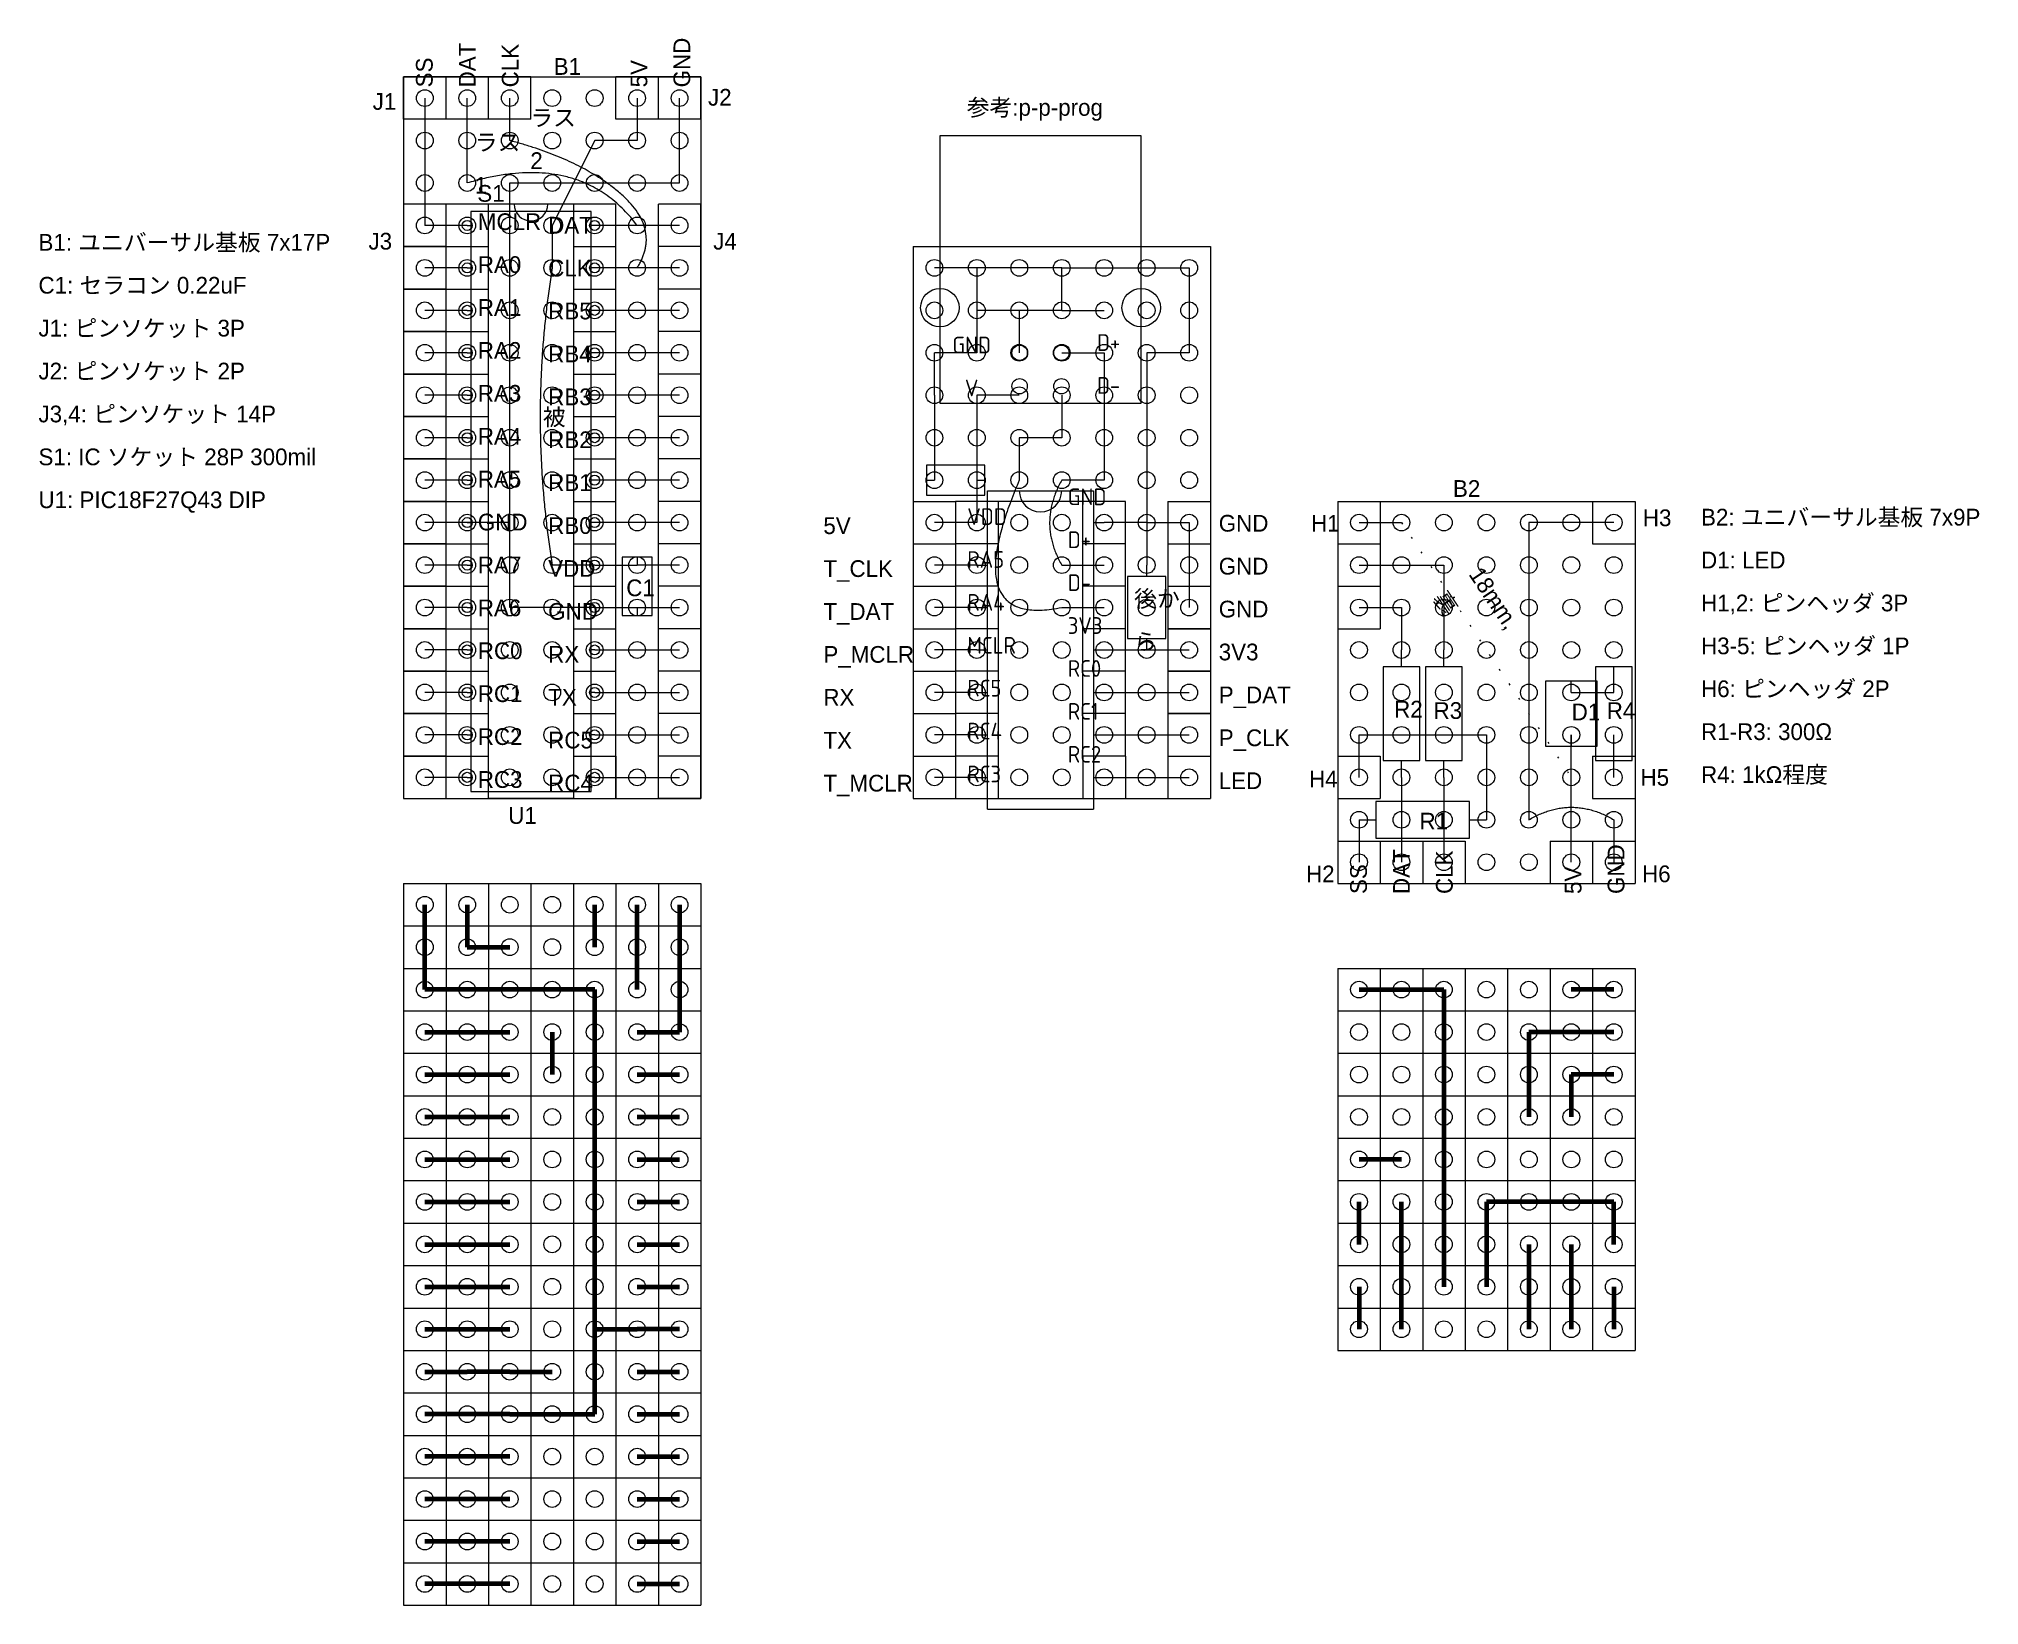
# Model space of a CAD drawing. Extents: x 47 to 163, y 32 to 126.
import ezdxf

# ---------------------------------------------------------------- set-up
doc = ezdxf.new("R2010")
doc.units = 0
doc.linetypes.add('DOTTINY', pattern=[0.9525, 0, -0.9525])
doc.layers.get('0').update_dxf_attribs({"linetype": 'CONTINUOUS', "lineweight": 9})
for name, color, linetype, lineweight in [('0_GND', 7, 'CONTINUOUS', 15), ('5V line', 1, 'CONTINUOUS', 15), ('condenser', 5, 'CONTINUOUS', 15)]:
    doc.layers.add(name, color=color, linetype=linetype, lineweight=lineweight)
for name, color, linetype, lineweight, true_color in [('0_wire', 92, 'CONTINUOUS', 15, 0x00c800), ('3.3V line', 40, 'CONTINUOUS', 15, 0xffaa00), ('diode', 212, 'CONTINUOUS', 15, 0xde00de), ('micon', 216, 'CONTINUOUS', 15, 0x800080), ('resister', 134, 'CONTINUOUS', 15, 0x00b1b1), ('socket_header', 56, 'CONTINUOUS', 15, 0x808000), ('terminal', 16, 'CONTINUOUS', 15, 0x800000), ('universal_board', 253, 'CONTINUOUS', 15, 0xa0a0a4)]:
    doc.layers.add(name, color=color, linetype=linetype, lineweight=lineweight, true_color=true_color)
doc.styles.add('iso', font='iso')
doc.styles.add('kst32b', font='kst32b')

msp = doc.modelspace()

# ---------------------------------------------------------------- linework, layer by layer
at = {"layer": '0_GND'}
for p, q in [((85.72, 117.28), (85.72, 122.36)), ((75.56, 114.74), (75.56, 117.28)), ((75.56, 117.28), (85.72, 117.28)), ((75.56, 96.96), (75.56, 114.74)), ((103.5, 112.2), (100.96, 112.2)), ((103.5, 112.2), (103.5, 109.66)), ((108.58, 112.2), (103.5, 112.2)), ((108.58, 109.66), (108.58, 112.2)), ((108.58, 112.2), (113.66, 112.2)), ((113.66, 112.2), (116.2, 112.2)), ((116.2, 112.2), (116.2, 107.12)), ((108.58, 109.66), (103.5, 109.66)), ((103.5, 109.66), (103.5, 107.12)), ((106.04, 109.66), (106.04, 107.12)), ((108.58, 109.66), (111.12, 109.66)), ((100.96, 104.58), (100.96, 107.12)), ((103.5, 107.12), (100.96, 107.12)), ((116.2, 107.12), (113.66, 107.12)), ((113.66, 107.12), (113.66, 96.96)), ((100.96, 104.58), (100.96, 99.5)), ((73.02, 96.96), (70.48, 96.96)), ((75.56, 96.96), (73.02, 96.96)), ((75.56, 91.88), (75.56, 96.96)), ((113.66, 96.96), (111.12, 96.96)), ((113.66, 96.96), (116.2, 96.96)), ((113.66, 96.96), (113.66, 94.42)), ((116.2, 96.96), (116.2, 91.88)), ((139.06, 96.96), (136.52, 96.96)), ((136.52, 96.96), (136.52, 79.18)), ((141.6, 96.96), (139.06, 96.96)), ((80.64, 91.88), (75.56, 91.88)), ((80.64, 91.88), (85.72, 91.88)), ((141.6, 79.18), (141.6, 76.64))]:
    msp.add_line(p, q, dxfattribs=at)
at = {"layer": '0_GND', "lineweight": 200}
for p, q in [((70.48, 69.02), (70.48, 74.1)), ((80.64, 69.02), (70.48, 69.02)), ((80.64, 66.48), (80.64, 69.02)), ((126.36, 69.02), (128.9, 69.02)), ((128.9, 69.02), (131.44, 69.02)), ((131.44, 69.02), (131.44, 51.24)), ((80.64, 48.7), (80.64, 66.48)), ((126.36, 51.24), (126.36, 48.7)), ((80.64, 43.62), (80.64, 48.7)), ((80.64, 48.7), (83.18, 48.7)), ((85.72, 48.7), (83.18, 48.7)), ((75.56, 43.62), (70.48, 43.62)), ((75.56, 43.62), (80.64, 43.62))]:
    msp.add_line(p, q, dxfattribs=at)
at = {"layer": '0_wire'}
for p, q in [((70.48, 122.36), (70.48, 114.74)), ((73.02, 117.28), (73.02, 122.36)), ((75.56, 119.82), (75.56, 122.36)), ((73.02, 114.74), (70.48, 114.74)), ((85.72, 114.74), (80.64, 114.74)), ((73.02, 112.2), (70.48, 112.2)), ((85.72, 112.2), (80.64, 112.2)), ((73.02, 109.66), (70.48, 109.66)), ((85.72, 109.66), (80.64, 109.66)), ((73.02, 107.12), (70.48, 107.12)), ((85.72, 107.12), (80.64, 107.12)), ((108.58, 107.12), (111.12, 107.12)), ((111.12, 107.12), (111.12, 99.5)), ((73.02, 104.58), (70.48, 104.58)), ((85.72, 104.58), (80.64, 104.58)), ((108.58, 104.58), (108.58, 102.04)), ((73.02, 102.04), (70.48, 102.04)), ((85.72, 102.04), (80.64, 102.04)), ((108.58, 102.04), (106.04, 102.04)), ((106.04, 102.04), (106.04, 99.5)), ((73.02, 99.5), (70.48, 99.5)), ((85.72, 99.5), (80.64, 99.5)), ((111.12, 99.5), (108.58, 99.5)), ((85.72, 96.96), (80.64, 96.96)), ((73.02, 94.42), (70.48, 94.42)), ((103.5, 94.42), (100.96, 94.42)), ((108.58, 94.42), (111.12, 94.42)), ((126.36, 94.42), (131.44, 94.42)), ((131.44, 94.42), (131.44, 89.34)), ((73.02, 91.88), (70.48, 91.88)), ((103.5, 91.88), (100.96, 91.88)), ((108.58, 91.88), (111.12, 91.88)), ((126.36, 91.88), (128.9, 91.88)), ((128.9, 91.88), (128.9, 89.34)), ((73.02, 89.34), (70.48, 89.34)), ((80.64, 89.34), (85.72, 89.34)), ((103.5, 89.34), (100.96, 89.34)), ((73.02, 86.8), (70.48, 86.8)), ((80.64, 86.8), (85.72, 86.8)), ((103.5, 86.8), (100.96, 86.8)), ((111.12, 86.8), (116.2, 86.8)), ((139.06, 86.8), (141.6, 86.8)), ((73.02, 84.26), (70.48, 84.26)), ((80.64, 84.26), (85.72, 84.26)), ((103.5, 84.26), (100.96, 84.26)), ((111.12, 84.26), (116.2, 84.26)), ((126.36, 81.72), (126.36, 84.26)), ((126.36, 84.26), (133.98, 84.26)), ((133.98, 84.26), (133.98, 79.18)), ((141.6, 81.72), (141.6, 84.26)), ((73.02, 81.72), (70.48, 81.72)), ((80.64, 81.72), (85.72, 81.72)), ((103.5, 81.72), (100.96, 81.72)), ((111.12, 81.72), (116.2, 81.72)), ((128.9, 81.72), (128.9, 79.18)), ((131.44, 81.72), (131.44, 76.64)), ((126.36, 79.18), (126.36, 76.64)), ((128.9, 79.18), (128.9, 76.64))]:
    msp.add_line(p, q, dxfattribs=at)
at = {"layer": '0_wire', "lineweight": 200}
for p, q in [((80.64, 71.56), (80.64, 74.1)), ((83.18, 69.02), (83.18, 74.1)), ((85.72, 74.1), (85.72, 66.48)), ((70.48, 66.48), (75.56, 66.48)), ((83.18, 66.48), (85.72, 66.48)), ((141.6, 66.48), (136.52, 66.48)), ((136.52, 66.48), (136.52, 61.4)), ((70.48, 63.94), (75.56, 63.94)), ((83.18, 63.94), (85.72, 63.94)), ((141.6, 63.94), (139.06, 63.94)), ((139.06, 63.94), (139.06, 61.4)), ((70.48, 61.4), (75.56, 61.4)), ((83.18, 61.4), (85.72, 61.4)), ((70.48, 58.86), (75.56, 58.86)), ((83.18, 58.86), (85.72, 58.86)), ((128.9, 58.86), (126.36, 58.86)), ((70.48, 56.32), (75.56, 56.32)), ((83.18, 56.32), (85.72, 56.32)), ((126.36, 53.78), (126.36, 56.32)), ((141.6, 56.32), (133.98, 56.32)), ((133.98, 56.32), (133.98, 51.24)), ((141.6, 53.78), (141.6, 56.32)), ((70.48, 53.78), (75.56, 53.78)), ((83.18, 53.78), (85.72, 53.78)), ((136.52, 53.78), (136.52, 48.7)), ((139.06, 53.78), (139.06, 51.24)), ((70.48, 51.24), (75.56, 51.24)), ((83.18, 51.24), (85.72, 51.24)), ((139.06, 51.24), (139.06, 48.7)), ((141.6, 51.24), (141.6, 48.7)), ((70.48, 48.7), (75.56, 48.7)), ((83.18, 46.16), (85.72, 46.16)), ((83.18, 43.62), (85.72, 43.62)), ((75.56, 41.08), (70.48, 41.08)), ((83.18, 41.08), (85.72, 41.08)), ((75.56, 38.54), (70.48, 38.54)), ((83.18, 38.54), (85.72, 38.54)), ((75.56, 36), (70.48, 36)), ((83.18, 36), (85.72, 36)), ((75.56, 33.46), (70.48, 33.46)), ((83.18, 33.46), (85.72, 33.46))]:
    msp.add_line(p, q, dxfattribs=at)
at = {"layer": '3.3V line'}
for p, q in [((111.12, 89.34), (113.66, 89.34)), ((113.66, 89.34), (116.2, 89.34))]:
    msp.add_line(p, q, dxfattribs=at)
at = {"layer": '5V line'}
for p, q in [((83.18, 122.36), (83.18, 119.82)), ((83.18, 119.82), (80.64, 119.82)), ((78.1, 114.74), (78.1, 112.2)), ((106.04, 104.58), (103.5, 104.58)), ((103.5, 104.58), (103.5, 102.04)), ((103.5, 102.04), (103.5, 96.96)), ((103.5, 96.96), (100.96, 96.96)), ((126.36, 96.96), (128.9, 96.96)), ((80.64, 94.42), (78.1, 94.42)), ((80.64, 94.42), (83.18, 94.42)), ((85.72, 94.42), (83.18, 94.42)), ((139.06, 81.72), (139.06, 84.26)), ((139.06, 76.64), (139.06, 81.72))]:
    msp.add_line(p, q, dxfattribs=at)
at = {"layer": '5V line', "lineweight": 200}
for p, q in [((73.02, 74.1), (73.02, 71.56)), ((73.02, 71.56), (75.56, 71.56)), ((141.6, 69.02), (139.06, 69.02)), ((78.1, 66.48), (78.1, 63.94)), ((128.9, 53.78), (128.9, 56.32)), ((128.9, 48.7), (128.9, 53.78)), ((70.48, 46.16), (73.02, 46.16)), ((75.56, 46.16), (73.02, 46.16)), ((75.56, 46.16), (78.1, 46.16))]:
    msp.add_line(p, q, dxfattribs=at)
at = {"layer": 'condenser'}
for p, q in [((100.48, 100.4), (100.48, 98.6)), ((103.98, 100.4), (100.48, 100.4)), ((103.98, 98.6), (103.98, 100.4)), ((100.48, 99.5), (100.96, 99.5)), ((103.5, 99.5), (103.98, 99.5)), ((100.48, 98.6), (103.98, 98.6)), ((84.08, 94.9), (82.28, 94.9)), ((82.28, 94.9), (82.28, 91.4)), ((83.18, 94.9), (83.18, 94.42)), ((84.08, 91.4), (84.08, 94.9)), ((113.66, 93.73), (113.66, 94.42)), ((114.81, 93.73), (112.51, 93.73)), ((112.51, 93.73), (112.51, 90.03)), ((114.81, 90.03), (114.81, 93.73)), ((83.18, 91.88), (83.18, 91.4)), ((82.28, 91.4), (84.08, 91.4)), ((112.51, 90.03), (114.81, 90.03)), ((113.66, 89.34), (113.66, 90.03))]:
    msp.add_line(p, q, dxfattribs=at)
at = {"layer": 'diode'}
for p, q in [((140.61, 87.48), (137.51, 87.48)), ((137.51, 87.48), (137.51, 83.58)), ((139.06, 86.8), (139.06, 87.48)), ((140.61, 83.58), (140.61, 87.48)), ((137.51, 83.58), (140.61, 83.58)), ((139.06, 84.26), (139.06, 83.58))]:
    msp.add_line(p, q, dxfattribs=at)
at = {"layer": 'micon'}
for p, q in [((80.43, 115.58), (73.23, 115.58)), ((73.23, 115.58), (73.23, 80.88)), ((80.43, 80.88), (80.43, 115.58)), ((73.02, 114.74), (73.23, 114.74)), ((80.64, 114.74), (80.43, 114.74)), ((73.02, 112.2), (73.23, 112.2)), ((80.64, 112.2), (80.43, 112.2)), ((73.02, 109.66), (73.23, 109.66)), ((80.64, 109.66), (80.43, 109.66)), ((73.02, 107.12), (73.23, 107.12)), ((80.64, 107.12), (80.43, 107.12)), ((73.02, 104.58), (73.23, 104.58)), ((80.64, 104.58), (80.43, 104.58)), ((73.02, 102.04), (73.23, 102.04)), ((80.64, 102.04), (80.43, 102.04)), ((73.02, 99.5), (73.23, 99.5)), ((80.64, 99.5), (80.43, 99.5)), ((104.13, 79.82), (104.13, 98.87)), ((104.13, 98.87), (110.48, 98.87)), ((110.48, 98.87), (110.48, 79.82)), ((73.02, 96.96), (73.23, 96.96)), ((80.64, 96.96), (80.43, 96.96)), ((110.48, 96.96), (111.12, 96.96)), ((73.02, 94.42), (73.23, 94.42)), ((80.64, 94.42), (80.43, 94.42)), ((103.5, 94.42), (104.13, 94.42)), ((110.48, 94.42), (111.12, 94.42)), ((73.02, 91.88), (73.23, 91.88)), ((80.64, 91.88), (80.43, 91.88)), ((103.5, 91.88), (104.13, 91.88)), ((110.48, 91.88), (111.12, 91.88)), ((73.02, 89.34), (73.23, 89.34)), ((80.64, 89.34), (80.43, 89.34)), ((103.5, 89.34), (104.13, 89.34)), ((110.48, 89.34), (111.12, 89.34)), ((73.02, 86.8), (73.23, 86.8)), ((80.64, 86.8), (80.43, 86.8)), ((103.5, 86.8), (104.13, 86.8)), ((110.48, 86.8), (111.12, 86.8)), ((73.02, 84.26), (73.23, 84.26)), ((80.64, 84.26), (80.43, 84.26)), ((103.5, 84.26), (104.13, 84.26)), ((110.48, 84.26), (111.12, 84.26)), ((73.02, 81.72), (73.23, 81.72)), ((80.64, 81.72), (80.43, 81.72)), ((103.5, 81.72), (104.13, 81.72)), ((110.48, 81.72), (111.12, 81.72)), ((73.23, 80.88), (80.43, 80.88)), ((104.13, 79.82), (110.48, 79.82))]:
    msp.add_line(p, q, dxfattribs=at)
msp.add_arc((107.31, 98.87), 1.27, 180, 0, dxfattribs=at)
at = {"layer": 'resister'}
for p, q in [((80.64, 119.82), (78.1, 114.74)), ((127.8, 88.33), (127.8, 82.73)), ((130, 88.33), (127.8, 88.33)), ((128.9, 88.33), (128.9, 89.34)), ((130, 82.73), (130, 88.33)), ((130.34, 88.33), (130.34, 82.73)), ((132.54, 88.33), (130.34, 88.33)), ((131.44, 88.33), (131.44, 89.34)), ((132.54, 82.73), (132.54, 88.33)), ((140.5, 88.33), (140.5, 82.73)), ((142.7, 88.33), (140.5, 88.33)), ((141.6, 86.8), (141.6, 88.33)), ((142.7, 82.73), (142.7, 88.33)), ((141.6, 82.73), (141.6, 84.26)), ((127.8, 82.73), (130, 82.73)), ((128.9, 81.72), (128.9, 82.73)), ((130.34, 82.73), (132.54, 82.73)), ((131.44, 81.72), (131.44, 82.73)), ((140.5, 82.73), (142.7, 82.73)), ((132.97, 80.28), (127.37, 80.28)), ((127.37, 80.28), (127.37, 78.08)), ((132.97, 78.08), (132.97, 80.28)), ((126.36, 79.18), (127.37, 79.18)), ((132.97, 79.18), (133.98, 79.18)), ((127.37, 78.08), (132.97, 78.08))]:
    msp.add_line(p, q, dxfattribs=at)
at = {"layer": 'resister', "linetype": 'DOTTINY', "lineweight": 15}
msp.add_line((128.9, 96.96), (139.06, 81.72), dxfattribs=at)
at = {"layer": 'resister'}
for points in [[(83.18, 112.2), (84.63, 114.48), (79.9, 118.67), (75.56, 119.82)], [(83.18, 114.74), (79.8, 119.29), (73.02, 117.28)], [(78.1, 112.2), (76.66, 103.32), (78.1, 94.42)], [(106.04, 99.5), (102.23, 90.61), (108.58, 91.88)], [(108.58, 99.5), (107.13, 96.93), (108.58, 94.42)], [(136.52, 79.18), (139.05, 80.68), (141.6, 79.18)]]:
    msp.add_open_spline(points, degree=2, dxfattribs=at)
at = {"layer": 'socket_header'}
for p, q in [((71.75, 123.63), (69.21, 123.63)), ((69.21, 121.09), (69.21, 123.63)), ((74.29, 123.63), (71.75, 123.63)), ((71.75, 121.09), (71.75, 123.63)), ((71.75, 121.09), (71.75, 123.63)), ((74.29, 121.09), (74.29, 123.63)), ((76.83, 123.63), (74.29, 123.63)), ((74.29, 121.09), (74.29, 123.63)), ((76.83, 121.09), (76.83, 123.63)), ((81.91, 121.09), (81.91, 123.63)), ((84.45, 123.63), (81.91, 123.63)), ((86.99, 123.63), (84.45, 123.63)), ((84.45, 121.09), (84.45, 123.63)), ((84.45, 121.09), (84.45, 123.63)), ((86.99, 121.09), (86.99, 123.63)), ((71.75, 121.09), (69.21, 121.09)), ((74.29, 121.09), (71.75, 121.09)), ((76.83, 121.09), (74.29, 121.09)), ((84.45, 121.09), (81.91, 121.09)), ((86.99, 121.09), (84.45, 121.09)), ((74.29, 116.01), (71.75, 116.01)), ((71.75, 113.47), (71.75, 116.01)), ((74.29, 113.47), (74.29, 116.01)), ((79.37, 116.01), (74.29, 116.01)), ((81.91, 116.01), (79.37, 116.01)), ((79.37, 116.01), (79.37, 113.47)), ((81.91, 80.45), (81.91, 116.01)), ((84.45, 113.47), (84.45, 116.01)), ((86.99, 116.01), (84.45, 116.01)), ((86.99, 113.47), (86.99, 116.01)), ((71.75, 113.47), (74.29, 113.47)), ((71.75, 110.93), (71.75, 113.47)), ((74.29, 110.93), (74.29, 113.47)), ((79.37, 113.47), (81.91, 113.47)), ((79.37, 113.47), (79.37, 110.93)), ((84.45, 110.93), (84.45, 113.47)), ((86.99, 113.47), (84.45, 113.47)), ((86.99, 110.93), (86.99, 113.47)), ((71.75, 110.93), (74.29, 110.93)), ((71.75, 108.39), (71.75, 110.93)), ((74.29, 108.39), (74.29, 110.93)), ((79.37, 110.93), (81.91, 110.93)), ((79.37, 110.93), (79.37, 108.39)), ((86.99, 110.93), (84.45, 110.93)), ((84.45, 108.39), (84.45, 110.93)), ((86.99, 110.93), (84.45, 110.93)), ((86.99, 108.39), (86.99, 110.93)), ((71.75, 108.39), (74.29, 108.39)), ((71.75, 105.85), (71.75, 108.39)), ((74.29, 105.85), (74.29, 108.39)), ((79.37, 108.39), (81.91, 108.39)), ((79.37, 108.39), (79.37, 105.85)), ((86.99, 108.39), (84.45, 108.39)), ((84.45, 105.85), (84.45, 108.39)), ((86.99, 108.39), (84.45, 108.39)), ((86.99, 105.85), (86.99, 108.39)), ((71.75, 105.85), (74.29, 105.85)), ((71.75, 103.31), (71.75, 105.85)), ((74.29, 103.31), (74.29, 105.85)), ((79.37, 105.85), (81.91, 105.85)), ((79.37, 105.85), (79.37, 103.31)), ((86.99, 105.85), (84.45, 105.85)), ((84.45, 103.31), (84.45, 105.85)), ((86.99, 105.85), (84.45, 105.85)), ((86.99, 103.31), (86.99, 105.85)), ((71.75, 103.31), (74.29, 103.31)), ((71.75, 100.77), (71.75, 103.31)), ((74.29, 100.77), (74.29, 103.31)), ((79.37, 103.31), (81.91, 103.31)), ((79.37, 103.31), (79.37, 100.77)), ((86.99, 103.31), (84.45, 103.31)), ((84.45, 100.77), (84.45, 103.31)), ((86.99, 103.31), (84.45, 103.31)), ((86.99, 100.77), (86.99, 103.31)), ((71.75, 100.77), (74.29, 100.77)), ((71.75, 98.23), (71.75, 100.77)), ((74.29, 98.23), (74.29, 100.77)), ((79.37, 100.77), (81.91, 100.77)), ((79.37, 100.77), (79.37, 98.23)), ((86.99, 100.77), (84.45, 100.77)), ((84.45, 98.23), (84.45, 100.77)), ((86.99, 100.77), (84.45, 100.77)), ((86.99, 98.23), (86.99, 100.77)), ((71.75, 98.23), (74.29, 98.23)), ((71.75, 95.69), (71.75, 98.23)), ((74.29, 95.69), (74.29, 98.23)), ((79.37, 98.23), (81.91, 98.23)), ((79.37, 98.23), (79.37, 95.69)), ((86.99, 98.23), (84.45, 98.23)), ((84.45, 95.69), (84.45, 98.23)), ((86.99, 98.23), (84.45, 98.23)), ((86.99, 95.69), (86.99, 98.23)), ((99.69, 98.23), (99.69, 95.69)), ((99.69, 98.23), (102.23, 98.23)), ((102.23, 98.23), (102.23, 80.45)), ((112.39, 98.23), (102.23, 98.23)), ((102.23, 98.23), (102.23, 95.69)), ((102.23, 98.23), (102.23, 95.69)), ((104.77, 98.23), (104.77, 80.45)), ((109.85, 82.99), (109.85, 98.23)), ((112.39, 82.99), (112.39, 98.23)), ((114.93, 98.23), (114.93, 95.69)), ((114.93, 98.23), (117.47, 98.23)), ((117.47, 98.23), (117.47, 95.69)), ((125.09, 98.23), (125.09, 95.69)), ((125.09, 98.23), (127.63, 98.23)), ((127.63, 98.23), (127.63, 95.69)), ((140.33, 98.23), (140.33, 95.69)), ((140.33, 98.23), (142.87, 98.23)), ((142.87, 98.23), (142.87, 95.69)), ((71.75, 95.69), (74.29, 95.69)), ((71.75, 93.15), (71.75, 95.69)), ((74.29, 93.15), (74.29, 95.69)), ((79.37, 95.69), (81.91, 95.69)), ((79.37, 95.69), (79.37, 93.15)), ((86.99, 95.69), (84.45, 95.69)), ((84.45, 93.15), (84.45, 95.69)), ((86.99, 95.69), (84.45, 95.69)), ((86.99, 93.15), (86.99, 95.69)), ((99.69, 95.69), (102.23, 95.69)), ((99.69, 95.69), (99.69, 93.15)), ((99.69, 95.69), (102.23, 95.69)), ((104.77, 95.69), (102.23, 95.69)), ((102.23, 95.69), (102.23, 93.15)), ((102.23, 95.69), (102.23, 93.15)), ((112.39, 95.69), (109.85, 95.69)), ((114.93, 95.69), (114.93, 93.15)), ((114.93, 95.69), (117.47, 95.69)), ((114.93, 95.69), (117.47, 95.69)), ((117.47, 95.69), (117.47, 93.15)), ((125.09, 95.69), (125.09, 93.15)), ((125.09, 95.69), (127.63, 95.69)), ((125.09, 95.69), (127.63, 95.69)), ((127.63, 95.69), (127.63, 93.15)), ((140.33, 95.69), (142.87, 95.69)), ((71.75, 93.15), (74.29, 93.15)), ((71.75, 90.61), (71.75, 93.15)), ((74.29, 90.61), (74.29, 93.15)), ((79.37, 93.15), (81.91, 93.15)), ((79.37, 93.15), (79.37, 90.61)), ((86.99, 93.15), (84.45, 93.15)), ((84.45, 90.61), (84.45, 93.15)), ((86.99, 93.15), (84.45, 93.15)), ((86.99, 90.61), (86.99, 93.15)), ((99.69, 93.15), (102.23, 93.15)), ((99.69, 93.15), (99.69, 90.61)), ((99.69, 93.15), (102.23, 93.15)), ((104.77, 93.15), (102.23, 93.15)), ((102.23, 93.15), (102.23, 90.61)), ((112.39, 93.15), (109.85, 93.15)), ((114.93, 93.15), (117.47, 93.15)), ((114.93, 93.15), (117.47, 93.15)), ((114.93, 93.15), (114.93, 90.61)), ((117.47, 93.15), (117.47, 90.61)), ((125.09, 93.15), (125.09, 90.61)), ((125.09, 93.15), (127.63, 93.15)), ((125.09, 93.15), (127.63, 93.15)), ((127.63, 93.15), (127.63, 90.61)), ((71.75, 90.61), (74.29, 90.61)), ((71.75, 88.07), (71.75, 90.61)), ((74.29, 88.07), (74.29, 90.61)), ((79.37, 90.61), (81.91, 90.61)), ((79.37, 90.61), (79.37, 88.07)), ((86.99, 90.61), (84.45, 90.61)), ((84.45, 88.07), (84.45, 90.61)), ((86.99, 90.61), (84.45, 90.61)), ((86.99, 88.07), (86.99, 90.61)), ((99.69, 90.61), (102.23, 90.61)), ((99.69, 90.61), (99.69, 88.07)), ((99.69, 90.61), (102.23, 90.61)), ((104.77, 90.61), (102.23, 90.61)), ((102.23, 90.61), (102.23, 88.07)), ((102.23, 90.61), (102.23, 88.07)), ((112.39, 90.61), (109.85, 90.61)), ((114.93, 90.61), (114.93, 88.07)), ((117.47, 90.61), (114.93, 90.61)), ((114.93, 90.61), (117.47, 90.61)), ((117.47, 90.61), (117.47, 88.07)), ((125.09, 90.61), (127.63, 90.61)), ((71.75, 88.07), (74.29, 88.07)), ((71.75, 85.53), (71.75, 88.07)), ((74.29, 85.53), (74.29, 88.07)), ((79.37, 88.07), (81.91, 88.07)), ((79.37, 88.07), (79.37, 85.53)), ((86.99, 88.07), (84.45, 88.07)), ((84.45, 85.53), (84.45, 88.07)), ((86.99, 88.07), (84.45, 88.07)), ((86.99, 85.53), (86.99, 88.07)), ((99.69, 88.07), (99.69, 85.53)), ((99.69, 88.07), (102.23, 88.07)), ((99.69, 88.07), (102.23, 88.07)), ((104.77, 88.07), (102.23, 88.07)), ((102.23, 88.07), (102.23, 85.53)), ((112.39, 88.07), (109.85, 88.07)), ((114.93, 88.07), (114.93, 85.53)), ((117.47, 88.07), (114.93, 88.07)), ((114.93, 88.07), (117.47, 88.07)), ((117.47, 88.07), (117.47, 85.53)), ((71.75, 85.53), (74.29, 85.53)), ((71.75, 82.99), (71.75, 85.53)), ((74.29, 82.99), (74.29, 85.53)), ((79.37, 85.53), (81.91, 85.53)), ((79.37, 85.53), (79.37, 82.99)), ((86.99, 85.53), (84.45, 85.53)), ((84.45, 82.99), (84.45, 85.53)), ((86.99, 85.53), (84.45, 85.53)), ((86.99, 82.99), (86.99, 85.53)), ((99.69, 85.53), (102.23, 85.53)), ((99.69, 85.53), (99.69, 82.99)), ((99.69, 85.53), (102.23, 85.53)), ((104.77, 85.53), (102.23, 85.53)), ((102.23, 85.53), (102.23, 82.99)), ((112.39, 85.53), (109.85, 85.53)), ((114.93, 85.53), (114.93, 82.99)), ((117.47, 85.53), (114.93, 85.53)), ((114.93, 85.53), (117.47, 85.53)), ((117.47, 85.53), (117.47, 82.99)), ((71.75, 82.99), (74.29, 82.99)), ((71.75, 80.45), (71.75, 82.99)), ((74.29, 80.45), (74.29, 82.99)), ((79.37, 82.99), (81.91, 82.99)), ((79.37, 82.99), (79.37, 80.45)), ((81.91, 82.99), (81.91, 80.45)), ((86.99, 82.99), (84.45, 82.99)), ((84.45, 80.45), (84.45, 82.99)), ((86.99, 82.99), (84.45, 82.99)), ((86.99, 80.45), (86.99, 82.99)), ((99.69, 82.99), (102.23, 82.99)), ((99.69, 82.99), (99.69, 80.45)), ((99.69, 82.99), (102.23, 82.99)), ((104.77, 82.99), (102.23, 82.99)), ((102.23, 82.99), (102.23, 80.45)), ((112.39, 82.99), (109.85, 82.99)), ((109.85, 82.99), (109.85, 80.45)), ((112.39, 82.99), (112.39, 80.45)), ((114.93, 82.99), (114.93, 80.45)), ((114.93, 82.99), (117.47, 82.99)), ((114.93, 82.99), (117.47, 82.99)), ((117.47, 82.99), (117.47, 80.45)), ((125.09, 82.99), (125.09, 80.45)), ((125.09, 82.99), (127.63, 82.99)), ((127.63, 82.99), (127.63, 80.45)), ((140.33, 82.99), (140.33, 80.45)), ((140.33, 82.99), (142.87, 82.99)), ((142.87, 82.99), (142.87, 80.45)), ((71.75, 80.45), (74.29, 80.45)), ((79.37, 80.45), (74.29, 80.45)), ((79.37, 80.45), (81.91, 80.45)), ((86.99, 80.45), (84.45, 80.45)), ((99.69, 80.45), (102.23, 80.45)), ((102.23, 80.45), (109.85, 80.45)), ((109.85, 80.45), (112.39, 80.45)), ((114.93, 80.45), (117.47, 80.45)), ((125.09, 80.45), (127.63, 80.45)), ((140.33, 80.45), (142.87, 80.45)), ((125.09, 77.91), (125.09, 75.37)), ((125.09, 77.91), (127.63, 77.91)), ((127.63, 77.91), (127.63, 75.37)), ((127.63, 77.91), (127.63, 75.37)), ((127.63, 77.91), (130.17, 77.91)), ((130.17, 77.91), (130.17, 75.37)), ((130.17, 77.91), (130.17, 75.37)), ((130.17, 77.91), (132.71, 77.91)), ((132.71, 77.91), (132.71, 75.37)), ((137.79, 77.91), (137.79, 75.37)), ((137.79, 77.91), (140.33, 77.91)), ((140.33, 77.91), (140.33, 75.37)), ((140.33, 77.91), (140.33, 75.37)), ((140.33, 77.91), (142.87, 77.91)), ((142.87, 77.91), (142.87, 75.37)), ((125.09, 75.37), (127.63, 75.37)), ((127.63, 75.37), (130.17, 75.37)), ((130.17, 75.37), (132.71, 75.37)), ((137.79, 75.37), (140.33, 75.37)), ((140.33, 75.37), (142.87, 75.37))]:
    msp.add_line(p, q, dxfattribs=at)
for centre in [(73.02, 114.74), (80.64, 114.74), (73.02, 112.2), (80.64, 112.2), (73.02, 109.66), (80.64, 109.66), (73.02, 107.12), (80.64, 107.12), (73.02, 104.58), (80.64, 104.58), (73.02, 102.04), (80.64, 102.04), (73.02, 99.5), (80.64, 99.5), (73.02, 96.96), (80.64, 96.96), (73.02, 94.42), (80.64, 94.42), (73.02, 91.88), (80.64, 91.88), (73.02, 89.34), (80.64, 89.34), (73.02, 86.8), (80.64, 86.8), (73.02, 84.26), (80.64, 84.26), (73.02, 81.72), (80.64, 81.72)]:
    msp.add_circle(centre, 0.3, dxfattribs=at)
msp.add_arc((76.83, 116.01), 1, 180, 0, dxfattribs=at)
at = {"layer": 'terminal'}
for p, q in [((101.29, 120.1), (101.29, 104.1)), ((113.33, 120.1), (101.29, 120.1)), ((113.33, 104.1), (113.33, 120.1)), ((71.75, 116.01), (69.21, 116.01)), ((69.21, 116.01), (69.21, 113.47)), ((71.75, 113.47), (71.75, 116.01)), ((69.21, 113.47), (71.75, 113.47)), ((71.75, 113.47), (69.21, 113.47)), ((69.21, 113.47), (69.21, 110.93)), ((71.75, 110.93), (71.75, 113.47)), ((69.21, 110.93), (71.75, 110.93)), ((71.75, 110.93), (69.21, 110.93)), ((69.21, 110.93), (69.21, 108.39)), ((71.75, 108.39), (71.75, 110.93)), ((69.21, 108.39), (71.75, 108.39)), ((71.75, 108.39), (69.21, 108.39)), ((69.21, 108.39), (69.21, 105.85)), ((71.75, 105.85), (71.75, 108.39)), ((69.21, 105.85), (71.75, 105.85)), ((71.75, 105.85), (69.21, 105.85)), ((69.21, 105.85), (69.21, 103.31)), ((71.75, 103.31), (71.75, 105.85)), ((69.21, 103.31), (71.75, 103.31)), ((71.75, 103.31), (69.21, 103.31)), ((69.21, 103.31), (69.21, 100.77)), ((71.75, 100.77), (71.75, 103.31)), ((101.29, 104.1), (113.33, 104.1)), ((69.21, 100.77), (71.75, 100.77)), ((71.75, 100.77), (69.21, 100.77)), ((69.21, 100.77), (69.21, 98.23)), ((71.75, 98.23), (71.75, 100.77)), ((69.21, 98.23), (71.75, 98.23)), ((71.75, 98.23), (69.21, 98.23)), ((69.21, 98.23), (69.21, 95.69)), ((71.75, 95.69), (71.75, 98.23)), ((69.21, 95.69), (71.75, 95.69)), ((71.75, 95.69), (69.21, 95.69)), ((69.21, 95.69), (69.21, 93.15)), ((71.75, 93.15), (71.75, 95.69)), ((69.21, 93.15), (71.75, 93.15)), ((71.75, 93.15), (69.21, 93.15)), ((69.21, 93.15), (69.21, 90.61)), ((71.75, 90.61), (71.75, 93.15)), ((69.21, 90.61), (71.75, 90.61)), ((71.75, 90.61), (69.21, 90.61)), ((69.21, 90.61), (69.21, 88.07)), ((71.75, 88.07), (71.75, 90.61)), ((69.21, 88.07), (71.75, 88.07)), ((71.75, 88.07), (69.21, 88.07)), ((69.21, 88.07), (69.21, 85.53)), ((71.75, 85.53), (71.75, 88.07)), ((69.21, 85.53), (71.75, 85.53)), ((71.75, 85.53), (69.21, 85.53)), ((69.21, 85.53), (69.21, 82.99)), ((71.75, 82.99), (71.75, 85.53)), ((69.21, 82.99), (71.75, 82.99)), ((71.75, 82.99), (69.21, 82.99)), ((69.21, 82.99), (69.21, 80.45)), ((71.75, 80.45), (71.75, 82.99)), ((69.21, 80.45), (71.75, 80.45))]:
    msp.add_line(p, q, dxfattribs=at)
for centre, radius in [((101.29, 109.82), 1.15), ((113.33, 109.82), 1.15), ((106.06, 107.12), 0.46), ((108.56, 107.12), 0.46), ((106.06, 105.12), 0.46), ((108.56, 105.12), 0.46)]:
    msp.add_circle(centre, radius, dxfattribs=at)
at = {"layer": 'universal_board'}
for p, q in [((69.21, 123.63), (69.21, 80.45)), ((69.21, 123.63), (86.99, 123.63)), ((86.99, 123.63), (86.99, 80.45)), ((99.69, 113.47), (117.47, 113.47)), ((99.69, 113.47), (99.69, 80.45)), ((117.47, 113.47), (117.47, 80.45)), ((125.09, 98.23), (142.87, 98.23)), ((125.09, 98.23), (125.09, 75.37)), ((142.87, 98.23), (142.87, 75.37)), ((69.21, 80.45), (86.99, 80.45)), ((99.69, 80.45), (117.47, 80.45)), ((69.21, 75.37), (69.21, 32.19)), ((69.21, 75.37), (86.99, 75.37)), ((71.75, 75.37), (71.75, 32.19)), ((74.29, 75.37), (74.29, 32.19)), ((76.83, 75.37), (76.83, 32.19)), ((79.37, 75.37), (79.37, 32.19)), ((81.91, 75.37), (81.91, 32.19)), ((84.45, 75.37), (84.45, 32.19)), ((86.99, 75.37), (86.99, 32.19)), ((125.09, 75.37), (142.87, 75.37)), ((69.21, 72.83), (86.99, 72.83)), ((69.21, 70.29), (86.99, 70.29)), ((125.09, 70.29), (142.87, 70.29)), ((125.09, 70.29), (125.09, 47.43)), ((127.63, 70.29), (127.63, 47.43)), ((130.17, 70.29), (130.17, 47.43)), ((132.71, 70.29), (132.71, 47.43)), ((135.25, 70.29), (135.25, 47.43)), ((137.79, 70.29), (137.79, 47.43)), ((140.33, 70.29), (140.33, 47.43)), ((142.87, 70.29), (142.87, 47.43)), ((69.21, 67.75), (86.99, 67.75)), ((125.09, 67.75), (142.87, 67.75)), ((69.21, 65.21), (86.99, 65.21)), ((125.09, 65.21), (142.87, 65.21)), ((69.21, 62.67), (86.99, 62.67)), ((125.09, 62.67), (142.87, 62.67)), ((69.21, 60.13), (86.99, 60.13)), ((125.09, 60.13), (142.87, 60.13)), ((69.21, 57.59), (86.99, 57.59)), ((125.09, 57.59), (142.87, 57.59)), ((69.21, 55.05), (86.99, 55.05)), ((125.09, 55.05), (142.87, 55.05)), ((69.21, 52.51), (86.99, 52.51)), ((125.09, 52.51), (142.87, 52.51)), ((69.21, 49.97), (86.99, 49.97)), ((125.09, 49.97), (142.87, 49.97)), ((69.21, 47.43), (86.99, 47.43)), ((125.09, 47.43), (142.87, 47.43)), ((69.21, 44.89), (86.99, 44.89)), ((69.21, 42.35), (86.99, 42.35)), ((69.21, 39.81), (86.99, 39.81)), ((69.21, 37.27), (86.99, 37.27)), ((69.21, 34.73), (86.99, 34.73)), ((69.21, 32.19), (86.99, 32.19))]:
    msp.add_line(p, q, dxfattribs=at)
for centre in [(70.48, 122.36), (73.02, 122.36), (75.56, 122.36), (78.1, 122.36), (80.64, 122.36), (83.18, 122.36), (85.72, 122.36), (70.48, 119.82), (73.02, 119.82), (75.56, 119.82), (78.1, 119.82), (80.64, 119.82), (83.18, 119.82), (85.72, 119.82), (70.48, 117.28), (73.02, 117.28), (75.56, 117.28), (78.1, 117.28), (80.64, 117.28), (83.18, 117.28), (85.72, 117.28), (70.48, 114.74), (73.02, 114.74), (75.56, 114.74), (78.1, 114.74), (80.64, 114.74), (83.18, 114.74), (85.72, 114.74), (70.48, 112.2), (73.02, 112.2), (75.56, 112.2), (78.1, 112.2), (80.64, 112.2), (83.18, 112.2), (85.72, 112.2), (100.96, 112.2), (100.96, 112.2), (103.5, 112.2), (103.5, 112.2), (106.04, 112.2), (106.04, 112.2), (108.58, 112.2), (108.58, 112.2), (111.12, 112.2), (111.12, 112.2), (113.66, 112.2), (113.66, 112.2), (116.2, 112.2), (116.2, 112.2), (70.48, 109.66), (73.02, 109.66), (75.56, 109.66), (78.1, 109.66), (80.64, 109.66), (83.18, 109.66), (85.72, 109.66), (100.96, 109.66), (103.5, 109.66), (106.04, 109.66), (108.58, 109.66), (111.12, 109.66), (113.66, 109.66), (116.2, 109.66), (70.48, 107.12), (73.02, 107.12), (75.56, 107.12), (78.1, 107.12), (80.64, 107.12), (83.18, 107.12), (85.72, 107.12), (100.96, 107.12), (103.5, 107.12), (106.04, 107.12), (108.58, 107.12), (111.12, 107.12), (113.66, 107.12), (116.2, 107.12), (70.48, 104.58), (73.02, 104.58), (75.56, 104.58), (78.1, 104.58), (80.64, 104.58), (83.18, 104.58), (85.72, 104.58), (100.96, 104.58), (103.5, 104.58), (106.04, 104.58), (108.58, 104.58), (111.12, 104.58), (113.66, 104.58), (116.2, 104.58), (70.48, 102.04), (73.02, 102.04), (75.56, 102.04), (78.1, 102.04), (80.64, 102.04), (83.18, 102.04), (85.72, 102.04), (100.96, 102.04), (103.5, 102.04), (106.04, 102.04), (108.58, 102.04), (111.12, 102.04), (113.66, 102.04), (116.2, 102.04), (70.48, 99.5), (73.02, 99.5), (75.56, 99.5), (78.1, 99.5), (80.64, 99.5), (83.18, 99.5), (85.72, 99.5), (100.96, 99.5), (103.5, 99.5), (106.04, 99.5), (108.58, 99.5), (111.12, 99.5), (113.66, 99.5), (116.2, 99.5), (70.48, 96.96), (73.02, 96.96), (75.56, 96.96), (78.1, 96.96), (80.64, 96.96), (83.18, 96.96), (85.72, 96.96), (100.96, 96.96), (103.5, 96.96), (106.04, 96.96), (108.58, 96.96), (111.12, 96.96), (113.66, 96.96), (116.2, 96.96), (126.36, 96.96), (128.9, 96.96), (131.44, 96.96), (133.98, 96.96), (136.52, 96.96), (139.06, 96.96), (141.6, 96.96), (70.48, 94.42), (73.02, 94.42), (75.56, 94.42), (78.1, 94.42), (80.64, 94.42), (83.18, 94.42), (85.72, 94.42), (100.96, 94.42), (103.5, 94.42), (106.04, 94.42), (108.58, 94.42), (111.12, 94.42), (113.66, 94.42), (116.2, 94.42), (126.36, 94.42), (128.9, 94.42), (131.44, 94.42), (133.98, 94.42), (136.52, 94.42), (139.06, 94.42), (141.6, 94.42), (70.48, 91.88), (73.02, 91.88), (75.56, 91.88), (78.1, 91.88), (80.64, 91.88), (83.18, 91.88), (85.72, 91.88), (100.96, 91.88), (103.5, 91.88), (106.04, 91.88), (108.58, 91.88), (111.12, 91.88), (113.66, 91.88), (116.2, 91.88), (126.36, 91.88), (128.9, 91.88), (131.44, 91.88), (133.98, 91.88), (136.52, 91.88), (139.06, 91.88), (141.6, 91.88), (70.48, 89.34), (73.02, 89.34), (75.56, 89.34), (78.1, 89.34), (80.64, 89.34), (83.18, 89.34), (85.72, 89.34), (100.96, 89.34), (103.5, 89.34), (106.04, 89.34), (108.58, 89.34), (111.12, 89.34), (113.66, 89.34), (116.2, 89.34), (126.36, 89.34), (128.9, 89.34), (131.44, 89.34), (133.98, 89.34), (136.52, 89.34), (139.06, 89.34), (141.6, 89.34), (70.48, 86.8), (73.02, 86.8), (75.56, 86.8), (78.1, 86.8), (80.64, 86.8), (83.18, 86.8), (85.72, 86.8), (100.96, 86.8), (103.5, 86.8), (106.04, 86.8), (108.58, 86.8), (111.12, 86.8), (113.66, 86.8), (116.2, 86.8), (126.36, 86.8), (128.9, 86.8), (131.44, 86.8), (133.98, 86.8), (136.52, 86.8), (139.06, 86.8), (141.6, 86.8), (70.48, 84.26), (73.02, 84.26), (75.56, 84.26), (78.1, 84.26), (80.64, 84.26), (83.18, 84.26), (85.72, 84.26), (100.96, 84.26), (103.5, 84.26), (106.04, 84.26), (108.58, 84.26), (111.12, 84.26), (113.66, 84.26), (116.2, 84.26), (126.36, 84.26), (128.9, 84.26), (131.44, 84.26), (133.98, 84.26), (136.52, 84.26), (139.06, 84.26), (141.6, 84.26), (70.48, 81.72), (73.02, 81.72), (75.56, 81.72), (78.1, 81.72), (80.64, 81.72), (83.18, 81.72), (85.72, 81.72), (100.96, 81.72), (103.5, 81.72), (106.04, 81.72), (108.58, 81.72), (111.12, 81.72), (113.66, 81.72), (116.2, 81.72), (126.36, 81.72), (128.9, 81.72), (131.44, 81.72), (133.98, 81.72), (136.52, 81.72), (139.06, 81.72), (141.6, 81.72), (126.36, 79.18), (128.9, 79.18), (131.44, 79.18), (133.98, 79.18), (136.52, 79.18), (139.06, 79.18), (141.6, 79.18), (126.36, 76.64), (128.9, 76.64), (131.44, 76.64), (133.98, 76.64), (136.52, 76.64), (139.06, 76.64), (141.6, 76.64), (70.48, 74.1), (73.02, 74.1), (75.56, 74.1), (78.1, 74.1), (80.64, 74.1), (83.18, 74.1), (85.72, 74.1), (70.48, 71.56), (73.02, 71.56), (75.56, 71.56), (78.1, 71.56), (80.64, 71.56), (83.18, 71.56), (85.72, 71.56), (70.48, 69.02), (73.02, 69.02), (75.56, 69.02), (78.1, 69.02), (80.64, 69.02), (83.18, 69.02), (85.72, 69.02), (126.36, 69.02), (128.9, 69.02), (131.44, 69.02), (133.98, 69.02), (136.52, 69.02), (139.06, 69.02), (141.6, 69.02), (70.48, 66.48), (73.02, 66.48), (75.56, 66.48), (78.1, 66.48), (80.64, 66.48), (83.18, 66.48), (85.72, 66.48), (126.36, 66.48), (128.9, 66.48), (131.44, 66.48), (133.98, 66.48), (136.52, 66.48), (139.06, 66.48), (141.6, 66.48), (70.48, 63.94), (73.02, 63.94), (75.56, 63.94), (78.1, 63.94), (80.64, 63.94), (83.18, 63.94), (85.72, 63.94), (126.36, 63.94), (128.9, 63.94), (131.44, 63.94), (133.98, 63.94), (136.52, 63.94), (139.06, 63.94), (141.6, 63.94), (70.48, 61.4), (73.02, 61.4), (75.56, 61.4), (78.1, 61.4), (80.64, 61.4), (83.18, 61.4), (85.72, 61.4), (126.36, 61.4), (128.9, 61.4), (131.44, 61.4), (133.98, 61.4), (136.52, 61.4), (139.06, 61.4), (141.6, 61.4), (70.48, 58.86), (73.02, 58.86), (75.56, 58.86), (78.1, 58.86), (80.64, 58.86), (83.18, 58.86), (85.72, 58.86), (126.36, 58.86), (128.9, 58.86), (131.44, 58.86), (133.98, 58.86), (136.52, 58.86), (139.06, 58.86), (141.6, 58.86), (70.48, 56.32), (73.02, 56.32), (75.56, 56.32), (78.1, 56.32), (80.64, 56.32), (83.18, 56.32), (85.72, 56.32), (126.36, 56.32), (128.9, 56.32), (131.44, 56.32), (133.98, 56.32), (136.52, 56.32), (139.06, 56.32), (141.6, 56.32), (70.48, 53.78), (73.02, 53.78), (75.56, 53.78), (78.1, 53.78), (80.64, 53.78), (83.18, 53.78), (85.72, 53.78), (126.36, 53.78), (128.9, 53.78), (131.44, 53.78), (133.98, 53.78), (136.52, 53.78), (139.06, 53.78), (141.6, 53.78), (70.48, 51.24), (73.02, 51.24), (75.56, 51.24), (78.1, 51.24), (80.64, 51.24), (83.18, 51.24), (85.72, 51.24), (126.36, 51.24), (128.9, 51.24), (131.44, 51.24), (133.98, 51.24), (136.52, 51.24), (139.06, 51.24), (141.6, 51.24), (70.48, 48.7), (73.02, 48.7), (75.56, 48.7), (78.1, 48.7), (80.64, 48.7), (83.18, 48.7), (85.72, 48.7), (126.36, 48.7), (128.9, 48.7), (131.44, 48.7), (133.98, 48.7), (136.52, 48.7), (139.06, 48.7), (141.6, 48.7), (70.48, 46.16), (73.02, 46.16), (75.56, 46.16), (78.1, 46.16), (80.64, 46.16), (83.18, 46.16), (85.72, 46.16), (70.48, 43.62), (73.02, 43.62), (75.56, 43.62), (78.1, 43.62), (80.64, 43.62), (83.18, 43.62), (85.72, 43.62), (70.48, 41.08), (73.02, 41.08), (75.56, 41.08), (78.1, 41.08), (80.64, 41.08), (83.18, 41.08), (85.72, 41.08), (70.48, 38.54), (73.02, 38.54), (75.56, 38.54), (78.1, 38.54), (80.64, 38.54), (83.18, 38.54), (85.72, 38.54), (70.48, 36), (73.02, 36), (75.56, 36), (78.1, 36), (80.64, 36), (83.18, 36), (85.72, 36), (70.48, 33.46), (73.02, 33.46), (75.56, 33.46), (78.1, 33.46), (80.64, 33.46), (83.18, 33.46), (85.72, 33.46)]:
    msp.add_circle(centre, 0.5, dxfattribs=at)

# ---------------------------------------------------------------- texts
at = {"char_height": 1, "attachment_point": 4, "line_spacing_factor": 1.54, "style": 'kst32b'}
for s, insert, width in [('参考:p-p-prog ', (102.89, 121.65), 8.9378), ('B1: ユニバーサル基板 7x17P\\PC1: セラコン 0.22uF\\PJ1: ピンソケット 3P\\PJ2: ピンソケット 2P\\PJ3,4: ピンソケット 14P\\PS1: IC ソケット 28P 300mil\\PU1: PIC18F27Q43 DIP\\P', (47.37, 105.89), 18.2244), ('B2: ユニバーサル基板 7x9P\\PD1: LED\\PH1,2: ピンヘッダ 3P\\PH3-5: ピンヘッダ 1P\\PH6: ピンヘッダ 2P\\PR1-R3: 300Ω\\PR4: 1kΩ程度', (146.82, 89.53), 17.7867)]:
    msp.add_mtext(s, dxfattribs=dict(at, insert=insert, width=width))
at = {"layer": 'condenser', "char_height": 1, "attachment_point": 4, "line_spacing_factor": 1.54, "style": 'kst32b'}
for s, insert, width in [('C1', (82.53, 93.05), 1.2022), ('後から', (112.91, 91.08), 3.7356)]:
    msp.add_mtext(s, dxfattribs=dict(at, insert=insert, width=width))
at = {"layer": 'diode', "insert": (139.08, 85.63), "char_height": 1, "width": 1.1667, "attachment_point": 4, "line_spacing_factor": 1.54, "style": 'kst32b'}
msp.add_mtext('D1', dxfattribs=at)
at = {"layer": 'micon', "char_height": 1, "attachment_point": 4, "line_spacing_factor": 1.54}
for s, insert, width, style in [('MCLR\\PRA0\\PRA1\\PRA2\\PRA3\\PRA4\\PRA5\\PGND\\PRA7\\PRA6\\PRC0\\PRC1\\PRC2\\PRC3', (73.65, 98.27), 2.9467, 'kst32b'), ('DAT\\PCLK\\PRB5\\PRB4\\PRB3\\PRB2\\PRB1\\PRB0\\PVDD\\PGND\\PRX\\PTX\\PRC5\\PRC4', (77.86, 98.06), 2.1267, 'kst32b'), ('GND\\PD+\\PD-\\P3V3\\PRC0\\PRC1\\PRC2', (108.94, 90.8), 2.3333, 'iso'), ('VDD\\PRA5\\PRA4\\PMCLR\\PRC5\\PRC4\\PRC3', (102.93, 89.62), 3.1111, 'iso'), ('U1', (75.47, 79.43), 1.0978, 'kst32b')]:
    msp.add_mtext(s, dxfattribs=dict(at, insert=insert, width=width, style=style))
at = {"layer": 'resister', "char_height": 1, "attachment_point": 4, "line_spacing_factor": 1.54, "style": 'kst32b'}
for s, insert, width in [('ラス2', (76.79, 119.9), 3.2511), ('ラス1', (73.47, 118.43), 3.1467), ('被', (77.54, 103.22), 0.9722), ('R2', (128.46, 85.8), 1.3067), ('R3', (130.82, 85.71), 1.2711), ('R4', (141.18, 85.71), 1.3067), ('R1', (129.98, 79.1), 1.2022)]:
    msp.add_mtext(s, dxfattribs=dict(at, insert=insert, width=width))
at = {"layer": 'resister', "insert": (132.19, 93.4), "char_height": 1, "width": 4.4111, "attachment_point": 4, "rotation": 303.69, "line_spacing_factor": 1.54, "style": 'kst32b'}
msp.add_mtext('18mm,裏', dxfattribs=at)
at = {"layer": 'socket_header', "char_height": 1, "width": 2.1267, "attachment_point": 4, "rotation": 90, "line_spacing_factor": 1.54, "style": 'kst32b'}
for insert in [(78.16, 123), (134.04, 74.74)]:
    msp.add_mtext('SS\\PDAT\\PCLK\\P\\P\\P5V\\PGND', dxfattribs=dict(at, insert=insert))
at = {"layer": 'socket_header', "char_height": 1, "attachment_point": 4, "line_spacing_factor": 1.54, "style": 'kst32b'}
for s, insert, width in [('J1', (67.36, 122.15), 1.1322), ('J2', (87.42, 122.4), 1.2367), ('S1', (73.62, 116.65), 1.1667), ('J3', (67.11, 113.79), 1.2011), ('J4', (87.73, 113.79), 1.2367), ('H3', (143.34, 97.24), 1.1667), ('5V\\PT_CLK\\PT_DAT\\PP_MCLR\\PRX\\PTX\\PT_MCLR', (94.32, 88.93), 4.5867), ('GND\\PGND\\PGND\\P3V3\\PP_DAT\\PP_CLK\\PLED', (117.97, 89.22), 3.7667), ('H1', (123.49, 96.92), 1.0978), ('H4', (123.37, 81.62), 1.2022), ('H5', (143.2, 81.71), 1.1667), ('H2', (123.19, 75.94), 1.2022), ('H6', (143.29, 75.94), 1.1667)]:
    msp.add_mtext(s, dxfattribs=dict(at, insert=insert, width=width))
at = {"layer": 'terminal', "char_height": 1, "attachment_point": 5, "line_spacing_factor": 1.54, "style": 'iso'}
for s, insert, width in [('GND\\PV', (103.19, 106.3), 2.3333), ('D+\\PD-', (111.38, 106.45), 1.3333)]:
    msp.add_mtext(s, dxfattribs=dict(at, insert=insert, width=width))
at = {"layer": 'universal_board', "char_height": 1, "attachment_point": 4, "line_spacing_factor": 1.54, "style": 'kst32b'}
for s, insert, width in [('B1', (78.19, 124.25), 1.2022), ('B2', (131.98, 99), 1.3067)]:
    msp.add_mtext(s, dxfattribs=dict(at, insert=insert, width=width))

doc.saveas('drawing.dxf')
